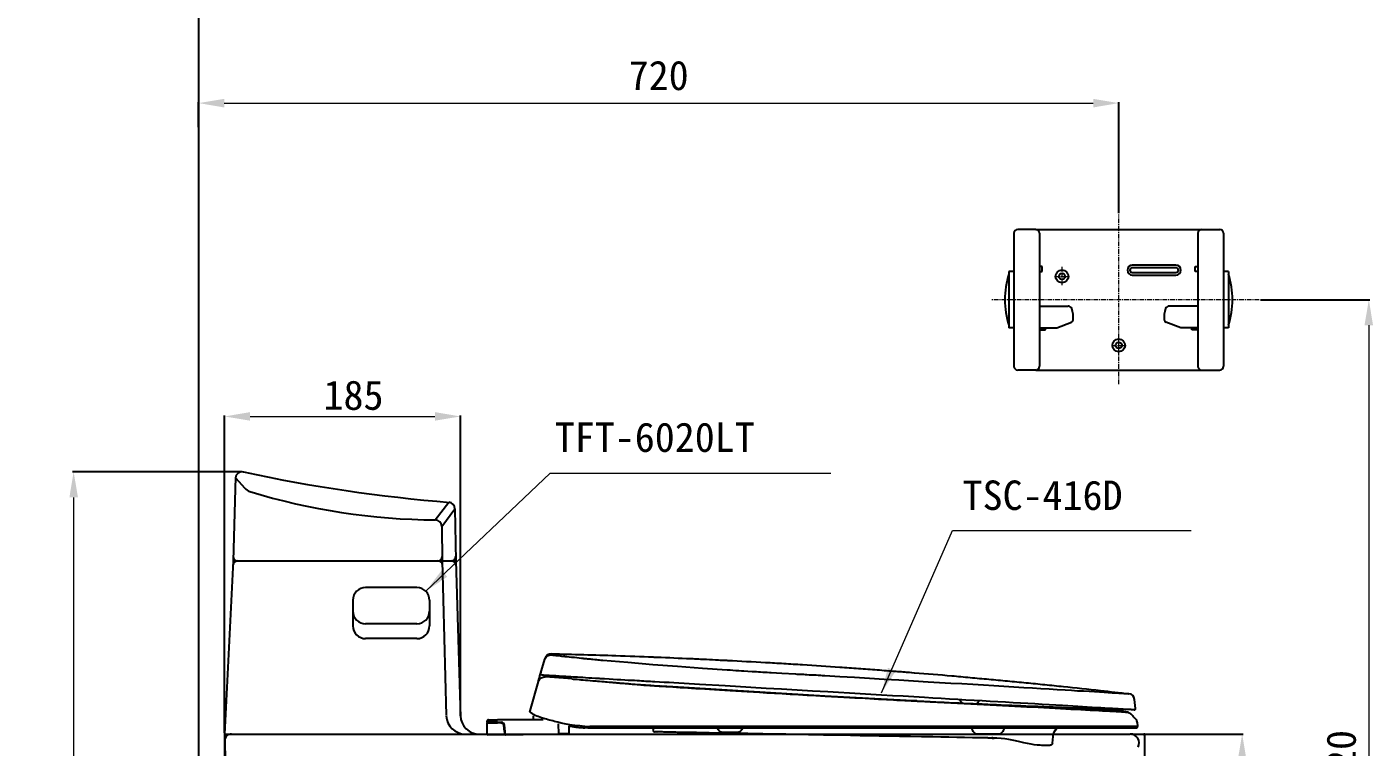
# Model space of a CAD drawing. Extents: x 4792 to 7401, y -361 to 1940.
# Drawn here: x 4792 to 5845, y 267 to 830 of the extents above; entities that cross this region are included whole.
import ezdxf

# ---------------------------------------------------------------- set-up
doc = ezdxf.new("R2010")
doc.units = 0
doc.header["$LTSCALE"] = 3
doc.header["$MEASUREMENT"] = 0
doc.linetypes.add('CENTER', pattern=[2, 1.25, -0.25, 0.25, -0.25])
doc.linetypes.add('HIDDEN', pattern=[0.375, 0.25, -0.125])
doc.layers.get('0').update_dxf_attribs({"linetype": 'CONTINUOUS'})
doc.layers.get('DEFPOINTS').update_dxf_attribs({"linetype": 'CONTINUOUS'})
for name, color, linetype, lineweight in [('1', 1, 'CENTER', 5), ('2', 2, 'HIDDEN', 9), ('3', 3, 'CONTINUOUS', 15)]:
    doc.layers.add(name, color=color, linetype=linetype, lineweight=lineweight)
for name, color, linetype in [('4', 4, 'CONTINUOUS'), ('6', 6, 'CONTINUOUS'), ('FAUCET', 4, 'CONTINUOUS')]:
    doc.layers.add(name, color=color, linetype=linetype)
doc.styles.add('ROMANS', font='romans', dxfattribs={"height": 10.144927})
doc.dimstyles.get("Standard").update_dxf_attribs({"dimtxt": 0.18, "dimasz": 0.18, "dimexe": 0.18, "dimexo": 0.0625, "dimgap": 0.09, "dimtad": 0, "dimtih": 1, "dimtoh": 1, "dimdec": 4, "dimzin": 0, "dimdsep": 46, "dimtxsty": 'Standard', "dimcen": 0.09, "dimadec": 0, "dimazin": 0, "dimtfac": 1, "dimtdec": 4, "dimtofl": 0, "dimtmove": 0, "dimatfit": 3, "dimfxl": 0, "dimtolj": 1, "dimtzin": 0, "dimarcsym": 0})
doc.dimstyles.new('Standard$0', dxfattribs={"dimtxt": 0.18, "dimasz": 0.18, "dimexe": 0.18, "dimexo": 0.0625, "dimgap": 0.09, "dimtad": 0, "dimtih": 1, "dimtoh": 1, "dimdec": 4, "dimzin": 0, "dimdsep": 46, "dimtxsty": 'Standard', "dimcen": 0.09, "dimadec": 0, "dimazin": 0, "dimtfac": 1, "dimtdec": 4, "dimtofl": 0, "dimtmove": 0, "dimatfit": 3, "dimfxl": 0, "dimtolj": 1, "dimtzin": 0, "dimarcsym": 0})

# ---------------------------------------------------------------- blocks, each defined once
blk = doc.blocks.new('*D30')
at = {"color": 3, "linetype": 'Continuous', "lineweight": -2}
for p, q in [((4946.5, 275.7), (4946.5, -205.3)), ((5231.2, -183.3), (5231.2, -205.3))]:
    blk.add_line(p, q, dxfattribs=at)
at = {"color": 3, "linetype": 'Continuous', "lineweight": 0}
blk.add_line((4966.5, -204.5), (5211.2, -204.5), dxfattribs=at)
at = {"color": 3, "linetype": 'Continuous'}
for points in [[(4966.5, -201.1), (4966.5, -207.8), (4946.5, -204.5)], [(5211.2, -201.1), (5211.2, -207.8), (5231.2, -204.5)]]:
    blk.add_solid(points, dxfattribs=at)
at = {"layer": 'DEFPOINTS', "color": 0, "linetype": 'Continuous'}
for p in [(4946.5, 276.7), (5231.2, -182.3), (5231.2, -204.5)]:
    blk.add_point(p, dxfattribs=at)
at = {"color": 2, "linetype": 'Continuous', "lineweight": 5, "insert": (5088.8, -183), "char_height": 23, "attachment_point": 5}
blk.add_mtext('\\A1;285', dxfattribs=at)
blk = doc.blocks.new('*D32')
at = {"color": 3, "linetype": 'Continuous', "lineweight": -2}
for p, q in [((4926.2, 751.4), (4926.2, 771)), ((5646.2, 684.1), (5646.2, 771))]:
    blk.add_line(p, q, dxfattribs=at)
at = {"color": 3, "linetype": 'Continuous', "lineweight": 0}
blk.add_line((4946.2, 770.2), (5626.2, 770.2), dxfattribs=at)
at = {"color": 3, "linetype": 'Continuous'}
for points in [[(4946.2, 773.5), (4946.2, 766.8), (4926.2, 770.2)], [(5626.2, 773.5), (5626.2, 766.8), (5646.2, 770.2)]]:
    blk.add_solid(points, dxfattribs=at)
at = {"layer": 'DEFPOINTS', "color": 0, "linetype": 'Continuous'}
for p in [(5646.2, 770.2), (4926.2, 750.4), (5646.2, 683.1)]:
    blk.add_point(p, dxfattribs=at)
at = {"color": 2, "linetype": 'Continuous', "lineweight": 5, "insert": (5286.2, 791.7), "char_height": 23, "attachment_point": 5}
blk.add_mtext('\\A1;720', dxfattribs=at)
blk = doc.blocks.new('*D33')
at = {"color": 3, "linetype": 'Continuous', "lineweight": -2}
for p, q in [((5757.1, 616.4), (5842.7, 616.4)), ((5761.8, -103.6), (5842.7, -103.6))]:
    blk.add_line(p, q, dxfattribs=at)
at = {"color": 3, "linetype": 'Continuous', "lineweight": 0}
blk.add_line((5841.9, 596.4), (5841.9, -83.6), dxfattribs=at)
at = {"color": 3, "linetype": 'Continuous'}
for points in [[(5838.5, 596.4), (5845.2, 596.4), (5841.9, 616.4)], [(5838.5, -83.6), (5845.2, -83.6), (5841.9, -103.6)]]:
    blk.add_solid(points, dxfattribs=at)
at = {"layer": 'DEFPOINTS', "color": 0, "linetype": 'Continuous'}
for p in [(5756.1, 616.4), (5760.8, -103.6), (5841.9, -103.6)]:
    blk.add_point(p, dxfattribs=at)
at = {"color": 2, "linetype": 'Continuous', "lineweight": 5, "insert": (5820.4, 256.4), "char_height": 23, "attachment_point": 5, "rotation": 90}
blk.add_mtext('\\A1;720', dxfattribs=at)
blk = doc.blocks.new('*D24')
at = {"color": 3, "lineweight": -2}
for p, q in [((4959.1, 481.8), (4827.6, 481.8)), ((4948.2, -103.6), (4827.6, -103.6))]:
    blk.add_line(p, q, dxfattribs=at)
at = {"color": 3, "linetype": 'Continuous', "lineweight": 0}
blk.add_line((4828.4, 461.8), (4828.4, -83.6), dxfattribs=at)
at = {"color": 3}
for points in [[(4825.1, 461.8), (4831.8, 461.8), (4828.4, 481.8)], [(4825.1, -83.6), (4831.8, -83.6), (4828.4, -103.6)]]:
    blk.add_solid(points, dxfattribs=at)
at = {"layer": 'DEFPOINTS', "color": 0}
for p in [(4960.1, 481.8), (4828.4, -103.6), (4949.2, -103.6)]:
    blk.add_point(p, dxfattribs=at)
at = {"color": 2, "insert": (4806.9, 227.5), "char_height": 23, "attachment_point": 5, "rotation": 90}
blk.add_mtext('\\A1;585', dxfattribs=at)
blk = doc.blocks.new('*D26')
at = {"color": 3, "lineweight": -2}
for p, q in [((5656.1, 276.7), (5743.6, 276.7)), ((5661.6, -103.6), (5743.6, -103.6))]:
    blk.add_line(p, q, dxfattribs=at)
at = {"color": 3, "linetype": 'Continuous', "lineweight": 0}
blk.add_line((5742.8, 256.7), (5742.8, -83.6), dxfattribs=at)
at = {"color": 3}
for points in [[(5739.4, 256.7), (5746.1, 256.7), (5742.8, 276.7)], [(5739.4, -83.6), (5746.1, -83.6), (5742.8, -103.6)]]:
    blk.add_solid(points, dxfattribs=at)
at = {"layer": 'DEFPOINTS', "color": 0}
for p in [(5655.1, 276.7), (5660.6, -103.6), (5742.8, -103.6)]:
    blk.add_point(p, dxfattribs=at)
at = {"color": 2, "insert": (5726.3, 86.3), "char_height": 23, "attachment_point": 5, "rotation": 90}
blk.add_mtext('\\A1;380', dxfattribs=at)
blk = doc.blocks.new('*D28')
at = {"color": 3, "lineweight": -2}
for p, q in [((4946.5, 277.7), (4946.5, 525.9)), ((5131.1, 291), (5131.1, 525.9))]:
    blk.add_line(p, q, dxfattribs=at)
at = {"color": 3, "linetype": 'Continuous', "lineweight": 0}
blk.add_line((4966.5, 525.1), (5111.1, 525.1), dxfattribs=at)
at = {"color": 3}
for points in [[(4966.5, 528.5), (4966.5, 521.8), (4946.5, 525.1)], [(5111.1, 528.5), (5111.1, 521.8), (5131.1, 525.1)]]:
    blk.add_solid(points, dxfattribs=at)
at = {"layer": 'DEFPOINTS', "color": 0}
for p in [(5131.1, 525.1), (5131.1, 290), (4946.5, 276.7)]:
    blk.add_point(p, dxfattribs=at)
at = {"color": 2, "insert": (5047.4, 541.6), "char_height": 23, "attachment_point": 5}
blk.add_mtext('\\A1;185', dxfattribs=at)
blk = doc.blocks.new('*D23')
at = {"color": 3, "lineweight": -2}
for p, q in [((5666.3, 276.4), (5666.3, -358)), ((4926.1, -105.6), (4926.1, -358))]:
    blk.add_line(p, q, dxfattribs=at)
at = {"color": 3, "linetype": 'Continuous', "lineweight": 0}
blk.add_line((4946.1, -357.2), (5646.3, -357.2), dxfattribs=at)
at = {"color": 3}
for points in [[(4946.1, -353.8), (4946.1, -360.5), (4926.1, -357.2)], [(5646.3, -353.8), (5646.3, -360.5), (5666.3, -357.2)]]:
    blk.add_solid(points, dxfattribs=at)
at = {"layer": 'DEFPOINTS', "color": 0}
for p in [(5666.3, 277.4), (4926.1, -104.6), (5666.3, -357.2)]:
    blk.add_point(p, dxfattribs=at)
at = {"color": 2, "insert": (5296.2, -343.7), "char_height": 25, "attachment_point": 5}
blk.add_mtext('\\A1;740', dxfattribs=at)
blk = doc.blocks.new('A$Cc732a284')
at = {"color": 2}
for p, q in [((41.2, 54.1), (41.3, 54.4)), ((41.3, 54.4), (41.8, 55.9)), ((41.8, 55.9), (41.8, 56.1)), ((41.9, 56.3), (42.6, 58.8)), ((33.6, 27), (40.1, 50.1)), ((507.3, 28.9), (506.6, 36)), ((0, 18.6), (0, 19.1)), ((0, 18.1), (0, 18.6)), ((8, 18.1), (0, 18.1)), ((0, 17.4), (0, 17.6)), ((0, 8), (0, 17.4)), ((1, 20.1), (8, 20.1)), ((43.7, 20.1), (8, 20.1)), ((8, 18.1), (11.1, 18.1)), ((11, 17.6), (8, 17.6)), ((13.5, 10.8), (13, 15.8)), ((13.5, 10.8), (13.6, 8.2)), ((14.4, 8.3), (13.6, 15.9)), ((63.9, 15.3), (64, 9.1)), ((264.6, 14.7), (80.2, 14.7)), ((264.5, 13.6), (80.2, 13.6)), ((353.6, 13.6), (264.5, 13.6)), ((353.8, 14.7), (264.6, 14.7)), ((467.3, 13.6), (353.6, 13.6)), ((468, 14.7), (353.8, 14.7)), ((507.8, 13.6), (467.3, 13.6)), ((508.8, 14.7), (468, 14.7)), ((508.5, 18.2), (508.8, 14.7)), ((8, 8.2), (0, 8)), ((13.6, 8.2), (8, 8.2)), ((14.1, 8.3), (13.6, 8.2)), ((14.1, 8.3), (14.4, 8.3)), ((14.4, 8.3), (56, 9)), ((64, 9.1), (56, 9)), ((395.1, 5.7), (395.7, 5.7)), ((442.4, 1.8), (442.8, 6.9))]:
    blk.add_line(p, q, dxfattribs=at)
for points in [[(41.8, 56.1), (45.2, 67.4)], [(45.2, 67.4), (45.2, 67.4), (45.4, 67.8), (45.5, 68.2), (45.7, 68.5), (45.9, 68.8), (46.1, 69.1), (46.3, 69.3), (46.3, 69.4)], [(45.2, 67.4), (45.5, 68.1), (45.9, 68.8), (46, 69)], [(45.2, 67.4), (45.3, 67.7), (45.3, 68)], [(45.2, 67.3), (45.2, 67.4)], [(45.2, 67.4), (45.2, 67.4)], [(46, 69), (46.3, 69.4)], [(46.3, 69.4), (46.4, 69.5), (47.1, 70), (47.8, 70.4), (48.6, 70.7), (49.4, 70.9), (50.2, 70.9)], [(50.2, 70.9), (50.3, 70.9), (50.6, 70.8), (51, 70.8), (51.5, 70.7), (52.2, 70.6), (52.8, 70.6), (52.9, 70.5), (53, 70.5), (53.1, 70.5), (53.1, 70.5), (53.2, 70.5), (53.3, 70.5), (53.4, 70.5), (53.6, 70.5), (53.8, 70.4), (54.1, 70.4), (54.5, 70.4), (55, 70.3), (55.5, 70.3), (56.2, 70.2), (57, 70.1), (57.8, 70), (58.5, 69.9), (59.3, 69.8), (59.9, 69.8), (60.6, 69.7), (61.1, 69.6), (61.3, 69.6), (61.5, 69.6), (61.6, 69.6), (61.8, 69.6), (61.9, 69.6), (62, 69.5), (62.2, 69.5), (64.1, 69.3), (66.1, 69.1), (68.3, 68.9), (70.2, 68.7), (72.1, 68.5), (73.9, 68.3), (74.1, 68.3), (74.3, 68.2), (74.5, 68.2), (74.7, 68.2), (74.9, 68.2), (75.1, 68.2), (75.3, 68.1), (75.7, 68.1), (76.2, 68), (76.9, 68), (77.8, 67.9), (78.6, 67.8), (79.5, 67.7), (80.5, 67.6), (81.6, 67.5), (82.8, 67.4), (84.2, 67.2), (85.5, 67.1), (86.7, 67), (87.7, 66.9), (88.9, 66.8), (89.9, 66.7), (90.6, 66.7)], [(90.6, 66.7), (110.1, 65), (129.5, 63.4), (148.9, 61.9), (168.4, 60.5), (187.8, 59.2), (190.1, 59), (192.3, 58.9), (194.5, 58.7), (196.8, 58.6), (199, 58.4), (200.9, 58.3), (204, 58.1), (207.3, 57.9), (210.8, 57.7), (212.4, 57.6), (214, 57.5), (215.7, 57.4), (217.4, 57.3), (219.1, 57.2), (220.8, 57.1), (222.3, 57), (230.6, 56.5), (241.2, 55.9), (242.3, 55.8), (243.3, 55.8), (244.2, 55.7), (245.2, 55.7), (246.3, 55.6), (247.4, 55.6), (248.7, 55.5), (250.2, 55.4), (251.9, 55.3), (253.7, 55.2), (255.6, 55.1), (257.4, 55.1), (259, 55), (260.7, 54.9), (262.1, 54.8), (263.3, 54.8), (264.2, 54.7)], [(159.2, 67.9), (162.6, 67.8), (165.7, 67.6), (168.7, 67.5), (171.4, 67.4), (174, 67.2), (176.4, 67.1), (178.6, 67), (180.6, 66.9), (182.4, 66.8), (184.1, 66.7), (185.5, 66.7), (186.8, 66.6)], [(159.2, 67.9), (161.1, 67.9)], [(40.1, 50.1), (40.2, 50.6), (40.4, 51.2), (40.5, 51.7), (40.7, 52.3), (40.9, 52.8), (41, 53.3), (41.2, 53.8), (41.3, 54.2)], [(40.5, 50.8), (40.5, 50.9), (41, 51.6), (41.6, 52.3), (42.2, 52.8), (43, 53.2), (43.8, 53.5), (44.6, 53.6), (45.3, 53.6)], [(41.8, 55.9), (41.8, 56), (41.8, 56.1)], [(42.5, 55), (42.2, 55.2), (42, 55.5), (41.9, 55.8), (41.9, 56.2)], [(87.6, 52.3), (84.7, 52.4), (82, 52.6), (79.5, 52.7), (77, 52.9), (74.8, 53), (72.6, 53.1), (70.6, 53.3), (68.8, 53.4), (67, 53.5), (65.5, 53.6), (64, 53.6), (62.7, 53.7), (61.5, 53.8), (60.5, 53.9), (59.5, 53.9), (58.6, 54), (57.5, 54), (56.3, 54.1), (55, 54.2), (53.7, 54.3), (52.3, 54.3), (51, 54.4), (49.6, 54.5), (48.4, 54.6), (47.2, 54.7), (46.1, 54.7), (45.1, 54.8), (44.4, 54.8), (43.8, 54.9), (43.2, 54.9), (42.8, 55), (42.5, 55)], [(66.3, 52), (59.6, 52.6), (45.3, 53.6)], [(264.2, 54.7), (275.9, 54), (287.5, 53.3), (299.2, 52.6), (310.7, 51.9), (322.2, 51.2), (333.7, 50.5), (345.1, 49.8), (353.9, 49.3), (362.7, 48.8), (371.4, 48.3), (379.9, 47.8), (388.3, 47.3), (396.4, 46.8), (404.4, 46.3), (412.2, 45.8), (419.9, 45.4), (426.7, 45), (433.3, 44.6), (439.8, 44.2), (446.1, 43.8), (452.2, 43.4), (457.2, 43.1), (462, 42.8), (466.7, 42.6), (471.1, 42.3), (475.2, 42.1), (479.1, 41.8), (482.7, 41.6), (486, 41.4), (489, 41.2), (491.8, 41.1), (494.2, 40.9), (496.3, 40.8), (498.1, 40.7), (499.6, 40.6), (500.7, 40.5), (501.5, 40.5), (502, 40.4), (502.2, 40.4)], [(319.8, 58), (321.2, 57.9), (322.7, 57.8), (324.3, 57.7), (326, 57.5), (327.9, 57.4), (329.9, 57.2), (332, 57.1), (334.2, 56.9)], [(40.1, 50.1), (40.4, 50.7), (40.5, 50.9)], [(66.3, 52), (67.4, 51.9), (68.9, 51.8), (70.4, 51.7), (71.9, 51.5), (73.3, 51.4), (75.1, 51.3), (76.9, 51.1), (78.8, 51), (80.7, 50.8), (82.7, 50.6), (84.9, 50.4), (86.4, 50.3), (87.9, 50.2), (89.6, 50), (91.2, 49.9), (92.6, 49.8), (94, 49.7), (95.5, 49.5), (96.8, 49.4), (97.7, 49.4), (98.5, 49.3), (99.1, 49.2), (99.8, 49.2), (100.6, 49.1), (101.4, 49), (102.3, 49), (102.8, 48.9), (103.2, 48.9), (103.5, 48.9), (103.8, 48.8), (104.1, 48.8), (104.4, 48.8), (104.7, 48.8), (104.9, 48.7), (105.4, 48.7), (106.1, 48.6), (107, 48.6), (108.1, 48.5), (109.2, 48.4), (110.3, 48.3), (111.1, 48.2), (112.2, 48.1), (113.5, 48), (114.7, 47.9), (115.9, 47.8), (117.3, 47.7), (118.6, 47.6), (119.7, 47.6), (120.4, 47.5), (121.1, 47.4), (121.7, 47.4), (122.3, 47.4), (123, 47.3), (123.7, 47.3), (124.4, 47.2), (125.2, 47.2), (125.8, 47.1), (126.5, 47.1), (127.1, 47), (127.8, 47), (128.7, 46.9), (129.6, 46.8), (130.5, 46.8), (131.2, 46.7), (131.9, 46.7), (132.5, 46.6), (133.3, 46.6), (134.2, 46.5), (135, 46.5), (135.7, 46.4)], [(506.5, 27.8), (506.5, 27.8), (506.4, 27.8), (506.2, 27.8), (506, 27.8), (505.7, 27.9), (505.4, 27.9), (505.1, 27.9), (504.8, 27.9), (504.5, 27.9), (504.2, 27.9), (503.9, 28), (503.4, 28), (502.8, 28), (502.2, 28.1), (501.5, 28.1), (500.8, 28.1), (499.3, 28.2), (497.6, 28.3), (495.8, 28.4), (493.8, 28.5), (491.6, 28.7), (489.3, 28.8), (486.5, 29), (483.4, 29.1), (480.3, 29.3), (476.9, 29.5), (473.3, 29.7), (469.6, 30), (465.9, 30.2), (462.1, 30.4), (458.3, 30.6), (454.3, 30.9), (450.3, 31.1), (445, 31.4), (439.7, 31.7), (434.2, 32), (428.6, 32.4), (423, 32.7), (417.3, 33), (411.5, 33.4), (405.6, 33.7), (399.7, 34), (393.5, 34.4), (387.3, 34.8), (381, 35.1), (374.6, 35.5), (368.2, 35.9), (361.8, 36.3), (355.3, 36.6), (348.8, 37), (342.3, 37.4), (333.9, 37.9), (325.5, 38.4), (317.1, 38.9), (308.6, 39.4), (300.1, 39.9), (291.8, 40.3), (283.4, 40.8), (275, 41.3), (266.6, 41.8), (254.5, 42.5), (242.5, 43.2), (230.4, 43.9), (218.4, 44.6), (206.3, 45.3), (186.2, 46.5), (166.1, 47.7), (146, 48.9), (142.3, 49.1), (138.5, 49.3), (134.8, 49.5), (131.3, 49.7), (129.4, 49.8), (127.7, 49.9), (125.9, 50), (124.2, 50.1), (122.5, 50.2), (120.8, 50.3), (119.2, 50.4), (117.3, 50.5), (115.2, 50.7), (112.9, 50.8), (110.3, 50.9), (107.6, 51.1), (104.6, 51.3), (101.7, 51.4), (98.6, 51.6), (95.4, 51.8), (91.9, 52), (88.3, 52.2), (87.6, 52.3)], [(121.7, 47.3), (122.2, 47.3), (122.9, 47.2), (123.8, 47.2), (124.8, 47.1), (126, 47), (127.3, 46.9), (128.8, 46.8), (134.6, 46.4), (139.9, 46.1), (145.3, 45.8), (148.2, 45.6), (151, 45.4), (153.9, 45.2), (156.9, 45), (160, 44.8), (163.4, 44.6), (167, 44.4), (170.4, 44.2), (174, 44), (177.8, 43.7), (181.8, 43.5), (185.9, 43.2), (190.2, 43), (194.5, 42.7), (198.9, 42.4), (203.5, 42.2), (208.3, 41.9), (213.2, 41.6), (218.9, 41.2), (224.8, 40.9), (230.8, 40.5), (237.1, 40.1), (243.7, 39.8), (250.4, 39.4), (257.3, 39), (264.4, 38.6)], [(121.7, 47.3), (136.2, 46.4)], [(135.7, 46.4), (135.7, 46.4), (136.2, 46.4)], [(264.3, 38.6), (234.6, 40.3), (204.8, 42.1), (175, 44), (145.2, 45.8), (136.2, 46.4)], [(336.1, 34.8), (332.9, 34.9), (323.1, 35.4), (313.3, 36), (303.4, 36.5), (293.7, 37), (283.9, 37.5), (274.1, 38.1), (264.3, 38.6)], [(264.4, 38.6), (269.4, 38.3), (274.3, 38), (279, 37.8), (283.4, 37.5), (287.7, 37.3), (291.8, 37.1), (295.7, 36.9), (299.3, 36.7), (302.9, 36.5), (306.3, 36.3), (309.5, 36.1), (312.5, 35.9), (315.4, 35.8), (318, 35.7), (320.5, 35.5), (322.9, 35.4), (325, 35.3), (326.9, 35.2), (328.7, 35.1), (330.3, 35), (331.9, 34.9), (333.6, 34.8), (335.3, 34.8), (337.7, 34.6), (340.3, 34.5), (343, 34.4), (345.5, 34.3)], [(336.1, 34.8), (342.8, 34.4), (345.5, 34.3)], [(336.1, 34.8), (336.6, 34.7), (336.7, 34.7)], [(336.7, 34.7), (337.1, 34.7), (337.6, 34.7), (338.2, 34.7), (338.8, 34.6), (339.4, 34.6), (340.4, 34.5), (341.5, 34.5), (342.5, 34.4), (343.6, 34.4), (344.1, 34.4), (344.6, 34.3), (345, 34.3), (345.6, 34.3), (346.3, 34.3), (347, 34.2), (347.8, 34.2), (348.6, 34.1), (349.2, 34.1), (349.8, 34.1), (350.4, 34), (351, 34), (352.8, 33.9), (354.2, 33.9), (355.7, 33.8), (357.7, 33.7), (359.5, 33.6), (361.4, 33.5), (363.4, 33.4), (365.3, 33.3), (367.4, 33.2), (369.3, 33.2), (371.1, 33.1), (372.8, 33), (374.4, 32.9), (376.1, 32.9), (377.8, 32.8), (379, 32.7), (380.1, 32.7), (381.4, 32.6), (382.8, 32.6), (384.4, 32.5), (385.9, 32.4), (387.4, 32.4), (388.9, 32.3), (390.2, 32.2), (391.4, 32.2), (392.6, 32.1), (393.7, 32.1), (394.7, 32), (395.8, 32), (397, 31.9), (398.2, 31.9), (399.5, 31.8), (400.8, 31.8), (402.1, 31.7), (405, 31.6), (407.8, 31.5), (410.6, 31.4), (413.3, 31.3), (415.5, 31.2), (417.6, 31.1), (419.6, 31), (421.5, 30.9), (423.5, 30.8), (425.6, 30.8), (427.5, 30.7), (429.3, 30.6), (430.5, 30.6), (431.7, 30.5), (433, 30.5), (434.1, 30.4), (434.8, 30.4), (435.4, 30.4), (436, 30.3), (436.6, 30.3), (437.5, 30.3), (438.6, 30.2), (439.7, 30.2), (440.9, 30.1), (442, 30.1), (443, 30.1), (444.9, 30), (446.5, 29.9), (448.1, 29.9), (449.5, 29.8), (450.8, 29.7), (452.2, 29.7), (454.1, 29.6), (456.1, 29.5), (458.1, 29.5), (460.1, 29.4), (462, 29.3), (463.9, 29.2), (465.7, 29.1), (467.4, 29.1), (469.6, 29), (471.7, 28.9), (473.7, 28.8), (475.6, 28.7), (477.4, 28.7), (479, 28.6), (480.6, 28.5), (481.6, 28.5), (482.5, 28.4), (483.3, 28.4), (484.1, 28.4), (484.8, 28.3), (485.5, 28.3), (486.1, 28.3), (486.6, 28.3), (487, 28.2), (487.4, 28.2), (487.6, 28.2)], [(345.5, 34.3), (352.3, 33.9)], [(352.3, 33.9), (362.9, 33.4), (373.2, 32.8), (383.4, 32.3), (393.5, 31.8), (403.3, 31.2), (412.8, 30.7), (422.2, 30.2), (431.2, 29.8), (440, 29.3), (448.5, 28.9), (456.7, 28.4), (464.5, 28)], [(33.5, 26.9), (33.5, 26.9), (33.5, 26.8), (33.5, 26.6)], [(33.5, 26.4), (33.5, 26.6)], [(76.5, 14.8), (72.6, 15.2), (68.7, 15.6), (64.6, 16.2), (60.6, 17), (57.9, 17.5), (55.2, 18.1), (52.6, 18.7), (51.3, 19.1), (50, 19.4), (48.8, 19.7), (47.6, 20.1), (46.4, 20.4), (45.2, 20.8), (42.5, 21.6), (40, 22.5), (38.8, 23), (37.6, 23.5), (37.4, 23.6), (37.2, 23.7), (37, 23.8), (36.8, 23.9), (36.6, 24), (36.4, 24.1), (36.2, 24.2), (36, 24.3), (35.8, 24.4), (35.4, 24.6), (35, 24.9), (34.6, 25.2), (34.1, 25.6), (33.7, 25.9), (33.5, 26.3), (33.5, 26.4)], [(33.6, 26.9), (33.6, 27)], [(35.8, 20.2), (36, 20.3), (36.2, 20.6), (36.3, 20.8), (36.3, 21.1)], [(36.3, 21.1), (36.3, 23.2)], [(36.3, 21.1), (36.3, 21.1)], [(464.5, 28), (468.3, 27.8), (471.9, 27.6), (475.3, 27.5), (478.5, 27.3), (481.6, 27.1), (484.5, 27), (487.3, 26.8), (489.8, 26.7), (492.2, 26.5), (494.3, 26.4), (496.3, 26.3), (498, 26.2), (499.6, 26.1), (500.9, 26.1)], [(487.6, 28.2), (488, 28.2), (488.4, 28.2), (488.8, 28.2), (489, 28.1), (489.2, 28.1), (489.4, 28.1), (489.6, 28.1), (489.7, 28.1), (489.9, 28.1), (490.1, 28.1), (490.3, 28.1), (490.8, 28), (491.7, 27.9), (492.2, 27.9), (492.7, 27.9), (493.3, 27.8), (494.4, 27.7), (494.9, 27.6)], [(494.9, 27.6), (495, 27.6), (495, 27.6)], [(495, 27.6), (495.2, 27.5), (495.7, 27.5), (496.3, 27.3), (496.5, 27.3), (496.7, 27.2), (497, 27.2), (497.3, 27.1), (497.6, 27), (497.9, 27), (498.3, 26.9), (499.5, 26.5), (500.9, 26.1)], [(495, 27.6), (495.9, 27.4)], [(495, 27.6), (495.9, 27.4)], [(495.9, 27.4), (496.3, 27.4), (496.9, 27.2), (497.6, 27.1), (498.5, 26.8), (499.5, 26.6), (500.7, 26.2), (501.4, 25.9)], [(496.2, 27.4), (496.1, 27.4), (496, 27.4)], [(501.6, 25.9), (501.6, 25.9), (501.2, 26), (500.9, 26.1)], [(501.4, 25.9), (501.6, 25.9)], [(501.7, 25.8), (501.6, 25.9)], [(501.7, 25.8), (501.8, 25.8), (502.3, 25.6), (502.7, 25.4), (503, 25.2), (503.2, 25), (503.4, 24.9), (503.5, 24.8), (503.7, 24.7), (503.9, 24.5), (504.1, 24.2), (504.5, 23.8), (504.9, 23.3)], [(504.9, 23.3), (505.2, 22.8), (505.5, 22.5), (505.7, 22.3), (505.8, 22.1), (505.9, 22), (506, 22), (506, 22)], [(506.5, 27.8), (506.5, 27.8), (506.4, 27.8), (506.2, 27.8), (506, 27.8), (505.7, 27.9), (505.4, 27.9), (505.4, 27.9)], [(506, 22.1), (506.5, 21.7), (506.9, 21.3), (507.3, 20.9), (507.7, 20.4), (508, 19.9), (508.2, 19.3), (508.3, 18.8), (508.4, 18.2)], [(506, 22), (506, 22.1)], [(506.3, 27.8), (506.5, 27.8)], [(506.5, 27.8), (506.5, 27.8), (506.7, 27.9), (506.9, 28), (507.1, 28.1), (507.3, 28.4), (507.3, 28.6), (507.3, 28.9)], [(1, 20.1), (0.6, 20.1), (0.3, 19.8), (0.1, 19.5), (0, 19.1)], [(0, 18.1), (0, 19.1)], [(0.5, 18.1), (0.3, 18), (0.1, 17.9), (0, 17.8), (0, 17.6)], [(0, 8), (0, 17.6)], [(0, 17.6), (0, 17.6), (0.1, 17.6), (0.2, 17.6), (0.3, 17.6), (0.4, 17.6), (0.5, 17.6), (0.6, 17.6), (1, 17.6), (1.4, 17.6), (1.9, 17.6), (2.3, 17.6), (3, 17.6), (3.6, 17.6), (4.3, 17.6), (5, 17.6), (6, 17.6), (7, 17.6), (8, 17.6)], [(35.5, 20.1), (35.3, 20.1)], [(35.5, 20.1), (35.6, 20.2), (35.8, 20.2)], [(37.3, 20.1), (37.3, 20.1)], [(56, 9), (55.9, 16.9)], [(63.9, 15.2), (65, 15), (67.8, 14.6), (70.6, 14.2), (73.5, 13.9), (74.3, 13.9)], [(69.5, 14.4), (69.9, 14.3), (70.6, 14.3), (71.3, 14.2), (71.9, 14.1), (72.4, 14.1), (72.8, 14), (73.4, 14), (75.1, 13.8), (76.4, 13.7)], [(75.8, 13.8), (76, 13.8)], [(76, 13.8), (76.4, 13.7)], [(80.2, 13.6), (76.4, 13.7)], [(76.5, 14.8), (80.2, 14.7)], [(76.6, 13.7), (76.7, 13.7)], [(129.5, 13.6), (129.5, 13.5), (129.8, 12.2)], [(129.8, 12.2), (130, 11.6), (130.5, 11), (131.1, 10.7), (131.4, 10.6)], [(163.8, 10), (161.6, 10), (159.2, 10.1), (157.1, 10.1), (155.1, 10.1), (153.2, 10.2), (151.6, 10.2), (150.1, 10.2), (148.8, 10.2), (147.5, 10.3), (146.5, 10.3), (145.6, 10.3), (144.8, 10.3), (144.1, 10.3), (143.4, 10.3), (142.9, 10.4), (142.3, 10.4), (141.7, 10.4), (140.9, 10.4), (140, 10.4), (139.1, 10.4), (138.2, 10.4), (137.2, 10.5), (136.3, 10.5), (135.4, 10.5), (134.7, 10.5), (134, 10.5), (133.4, 10.5), (132.8, 10.5), (132.4, 10.5), (132, 10.6), (131.7, 10.6), (131.5, 10.6), (131.4, 10.6)], [(131.6, 10.6), (131.5, 10.6), (131.4, 10.6)], [(132.7, 10.5), (132.4, 10.5), (132, 10.6), (131.7, 10.6), (131.6, 10.6)], [(132.8, 10.5), (132.7, 10.5)], [(132.7, 10.5), (132.7, 10.5)], [(133.2, 10.5), (132.8, 10.5), (132.8, 10.5)], [(181.3, 11.7), (180.7, 12.4), (180.1, 13.5), (180.1, 13.6)], [(184, 10.2), (183.2, 10.4), (182.5, 10.7), (181.8, 11.1), (181.3, 11.7)], [(198.8, 11.7), (198.2, 11.1), (197.6, 10.7), (196.9, 10.4), (196.1, 10.2)], [(200, 13.6), (199.9, 13.5), (199.3, 12.4), (198.8, 11.7)], [(380.9, 10.3), (380.4, 11), (380, 11.7), (379.7, 12.3), (379.4, 12.8), (379.1, 13.6), (379.1, 13.6)], [(404.6, 13.6), (404.6, 13.6), (404.3, 12.8), (404.1, 12.3), (403.8, 11.7), (403.4, 11), (402.9, 10.3)], [(442.8, 6.9), (443, 8.3), (443.4, 9.6), (444, 10.9), (444.8, 12.1)], [(446, 13.6), (445.2, 12.7), (444.8, 12.1)], [(444.8, 12.1), (444.8, 12.1), (444.8, 12.1)], [(508.5, 18.2), (508.4, 18.7)], [(508.5, 18.2), (508.4, 18.3), (508.4, 18.3)], [(132.7, 10.5), (132.8, 10.5)], [(132.7, 10.5), (132.7, 10.5)], [(132.8, 10.5), (132.9, 10.5)], [(163.2, 10), (163.9, 9.9)], [(163.8, 10), (164, 9.9)], [(233.7, 8.7), (230, 8.7), (226.4, 8.8), (222.8, 8.9), (219.3, 8.9), (215.8, 9), (212.2, 9.1), (208.1, 9.1), (204, 9.2), (200, 9.3), (196.1, 9.4), (192.2, 9.4), (188.3, 9.5), (184.5, 9.6), (180.7, 9.6), (177.1, 9.7), (173.7, 9.8), (170.3, 9.8), (167.1, 9.9), (164, 9.9)], [(185.2, 10.2), (184.6, 10.2), (184.2, 10.2), (184, 10.2)], [(196.1, 10.2), (195.9, 10.2), (195.5, 10.2), (194.9, 10.2)], [(391.7, 5.8), (385.8, 5.9), (379.7, 6), (373.5, 6.1), (367.5, 6.2), (361.3, 6.4), (355, 6.5), (348.6, 6.6), (339.9, 6.7), (331.2, 6.9), (322.6, 7.1), (314.1, 7.2), (306.7, 7.3), (299.3, 7.5), (291.9, 7.6), (284.3, 7.8), (276.8, 7.9), (269.1, 8), (263.1, 8.1), (257.3, 8.2), (251.4, 8.4), (245.4, 8.5), (239.5, 8.6), (233.7, 8.7)], [(383.6, 8.8), (382.8, 8.9), (382, 9.3), (381.3, 9.8), (380.9, 10.3)], [(384.4, 8.7), (384.1, 8.7), (383.8, 8.7), (383.6, 8.8)], [(384.7, 8.7), (384.4, 8.7)], [(395.4, 5.8), (395, 5.8)], [(395.8, 5.7), (395.6, 5.7), (395.3, 5.7), (395.1, 5.7)], [(395.7, 5.8), (395.4, 5.8)], [(395.8, 5.8), (395.7, 5.7)], [(396.7, 5.7), (395.7, 5.8)], [(395.7, 5.7), (396.8, 5.7)], [(397.7, 5.7), (397.5, 5.7), (396.7, 5.7)], [(398.6, 5.6), (397.7, 5.7)], [(413.5, 3.5), (410.9, 4.2), (408.1, 4.7), (405.1, 5.1), (402.1, 5.4), (398.9, 5.6), (397.8, 5.7)], [(399.5, 8.7), (399.7, 8.7)], [(399.9, 8.7), (399.9, 8.7), (399.7, 8.7)], [(400.2, 8.8), (399.9, 8.7)], [(402.9, 10.3), (402.4, 9.8), (401.8, 9.3), (401, 8.9), (400.2, 8.8)], [(434.1, 0), (432.6, 0.1), (430.4, 0.3), (428.1, 0.5), (425.6, 0.9), (422.8, 1.4), (419.9, 2), (416.8, 2.7), (413.5, 3.5)], [(434.8, 0), (434, 0)], [(442.3, 1.8), (442.2, 1.3), (442, 0.9), (441.8, 0.6), (441.6, 0.4), (441.4, 0.3), (441.2, 0.2), (441.1, 0.2), (441, 0.1), (440.9, 0.1), (440.7, 0.1), (440.4, 0), (440, 0), (439.6, 0), (439.1, 0), (438.5, 0), (437.8, 0), (436.9, 0), (435.9, 0), (434.8, 0)], [(442.4, 1.8), (442.3, 1.8)], [(442.4, 1.8), (442.3, 1.7)]]:
    blk.add_lwpolyline(points, dxfattribs=at)
for centre, radius, start, end in [((50.2, 66.7), 5, 88.5953, 163.5), ((374.7, 37.3), 5, 197.774, 221.1124), ((377.7, 39.9), 9, 221.1122, 230.0749), ((377.7, 39.9), 9, 304.7384, 318.8878), ((380.7, 37.3), 5, 318.8876, 331.1105), ((501.6, 35.5), 5, 6, 83.4433), ((11.1, 15.6), 2.5, 5.9994, 90), ((507.8, 14.6), 1, 270, 6)]:
    blk.add_arc(centre, radius, start, end, dxfattribs=at)
at = {"color": 2, "extrusion": (0, 0, -1)}
for centre, major_axis, ratio, start_param, end_param in [((11, 15.6), (-2, -0.03), 0.999848, 1.588363, 3.054465), ((467.3, 14.6), (0, -1), 0.724024, 4.712389, 6.283185), ((467.3, 14.6), (0, -1), 0.724024, 4.607669, 4.712389), ((357.9, 6.4), (90.5, -1.7), 0.000169, 1.140466, 1.188278)]:
    blk.add_ellipse(centre, major_axis=major_axis, ratio=ratio, start_param=start_param, end_param=end_param, dxfattribs=at)
at = {"color": 2}
for points in [[(45.3, 68), (45.4, 68), (45.4, 68.1), (45.4, 68.1), (45.4, 68.1), (45.4, 68.1)], [(159.7, 67.9), (166.1, 67.6), (172.5, 67.3), (178.8, 67)], [(179, 67), (181.6, 66.9), (184.2, 66.7), (186.8, 66.6)], [(320, 58), (324.7, 57.6), (329.3, 57.3), (334, 56.9)], [(28.7, 20.1), (28.7, 20.1), (28.6, 20.1), (28.5, 20.1)], [(80.2, 13.6), (79.8, 13.6), (79, 13.6), (77.9, 13.7), (77.1, 13.7), (76.7, 13.7)], [(187.5, 10.2), (186.5, 10.2), (185.7, 10.2), (185.2, 10.2)], [(188.1, 10.2), (187.9, 10.2), (187.6, 10.2), (187.5, 10.2)], [(190, 10.2), (189.7, 10.2), (188.9, 10.2), (188.4, 10.2), (188.1, 10.2)], [(192, 10.2), (191.7, 10.2), (191.1, 10.2), (190.4, 10.2), (190, 10.2)], [(192.6, 10.2), (192.4, 10.2), (192.2, 10.2), (192, 10.2)], [(194.9, 10.2), (194.4, 10.2), (193.6, 10.2), (192.6, 10.2)], [(195.7, 10.2), (195.7, 10.2), (195.4, 10.2), (194.9, 10.2)], [(390.6, 8.7), (389.2, 8.7), (386.7, 8.7), (385.2, 8.7), (384.7, 8.7)], [(395.2, 8.7), (393.5, 8.7), (391.9, 8.7), (390.6, 8.7)], [(396.1, 8.7), (395.8, 8.7), (395.5, 8.7), (395.2, 8.7)], [(399.5, 8.7), (399.4, 8.7), (399.1, 8.7), (398.2, 8.7), (397.1, 8.7), (396.4, 8.7), (396.1, 8.7)], [(399.7, 8.7), (399.7, 8.7), (399.6, 8.7), (399.5, 8.7)], [(399.7, 8.7), (399.7, 8.7), (399.7, 8.7), (399.7, 8.7)]]:
    blk.add_open_spline(points, degree=3, dxfattribs=at)
for points, knots in [([(50.3, 71.7), (67.1, 71.3), (93.7, 70.6), (121.3, 69.5), (132, 69.1), (133, 69.1)], [0.0000193, 0.0000193, 0.0000193, 0.0000193, 0.277279, 0.4378889, 0.4544033, 0.4544033, 0.4544033, 0.4544033]), ([(133, 69.1), (141.7, 68.7), (150.6, 68.3), (159.5, 67.9), (159.7, 67.9)], [0.4544033, 0.4544033, 0.4544033, 0.4544033, 0.5984987, 0.6009549, 0.6009549, 0.6009549, 0.6009549]), ([(186.8, 66.6), (187.3, 66.6), (197.6, 66), (212.8, 65.2), (227.4, 64.4), (232.2, 64.1)], [0.7499376, 0.7499376, 0.7499376, 0.7499376, 0.7591085, 0.9197184, 1, 1, 1, 1]), ([(232.2, 64.1), (237.1, 63.8), (251.7, 62.9), (271.1, 61.6), (285.7, 60.6), (290.6, 60.2), (290.6, 60.2)], [0, 0, 0, 0, 0.1000262, 0.3000204, 0.4000175, 0.4000933, 0.4000933, 0.4000933, 0.4000933]), ([(290.6, 60.2), (295.5, 59.9), (305.2, 59.1), (315, 58.4), (319.9, 58), (320, 58)], [0.4000933, 0.4000933, 0.4000933, 0.4000933, 0.5000146, 0.6000117, 0.6015412, 0.6015412, 0.6015412, 0.6015412]), ([(334, 56.9), (334.1, 56.9), (343.9, 56.1), (358.6, 54.9), (373.2, 53.6), (378, 53.1)], [0.6977596, 0.6977596, 0.6977596, 0.6977596, 0.7000088, 0.900003, 1, 1, 1, 1]), ([(378, 53.1), (382.9, 52.7), (392.6, 51.8), (407.2, 50.4), (421.7, 49), (436.3, 47.6), (455.7, 45.6), (477.6, 43.2), (494.8, 41.3), (502.2, 40.4)], [0, 0, 0, 0, 0.117162, 0.234325, 0.351487, 0.468649, 0.585811, 0.820136, 1, 1, 1, 1]), ([(444.8, 12.1), (444.8, 12.2), (445.2, 12.7), (445.6, 13.2), (446, 13.6)], [0, 0, 0, 0, 0.00250847, 0.03856434, 0.03856434, 0.03856434, 0.03856434]), ([(185.2, 10.2), (184.7, 10.2), (184.4, 10.2), (184.4, 10.2), (184.4, 10.2)], [0, 0, 0, 0, 0.5, 0.5000246, 0.5000246, 0.5000246, 0.5000246])]:
    blk.add_open_spline(points, degree=3, knots=knots, dxfattribs=at)

msp = doc.modelspace()

# ---------------------------------------------------------------- linework, layer by layer
at = {"color": 7}
for p, q in [((4955.1, 477.5), (4953.2, 412.1)), ((4955.1, 477.1), (4962.4, 468.9)), ((5111.3, 444.2), (5122, 458)), ((5116.5, 439), (5126.8, 452.9)), ((5126.8, 452.9), (5127.4, 412.1)), ((5116.5, 439), (5116.9, 412.1)), ((4953.2, 412.1), (4946.5, 276.7)), ((4953.2, 412.1), (5127.4, 412.1)), ((5116.9, 412.1), (5119.9, 291.1)), ((5127.4, 412.1), (5131.1, 290)), ((4946.5, 276.7), (5655.1, 276.7)), ((4946.5, 276.7), (4950.3, 150.4))]:
    msp.add_line(p, q, dxfattribs=at)
for centre, major_axis, ratio, start_param, end_param in [((4960.1, 476.8), (5, 0), 0.999958, 1.328611, 3.097473), ((5183.8, 1386.3), (-1070.6, 135.9), 0.861748, 1.471658, 1.622991), ((4969.7, 475.3), (9.73, 0), 0.983051, 3.865236, 4.365537), ((5097.2, 816.9), (-433.8, 56.3), 0.849379, 1.376088, 1.713495), ((5121.4, 452.8), (5.31, 0), 0.983051, 0.015568, 1.474912), ((5111.2, 439), (-5.31, 0), 0.983051, 3.156524, 4.7004), ((4956.6, 408.6), (3.54, 0), 0.983051, 1.570796, 3.092804), ((4956.8, 415.6), (3.54, 0), 0.983051, 3.11295, 4.712389), ((5113.3, 415.6), (3.54, 0), 0.983051, 4.712389, 6.298116), ((5113.5, 408.6), (-3.54, 0), 0.983051, 3.166077, 4.712389), ((5123.8, 415.6), (3.54, 0), 0.983051, 4.712389, 6.298753), ((5124, 408.6), (-3.54, 0), 0.983051, 3.171748, 4.712389), ((5135, 291.4), (-15, 0), 0.983051, 0.024485, 1.571404), ((5146.1, 291.4), (15, 0), 0.983051, 3.174211, 4.712389), ((4951.9, 271.4), (-5.31, 0), 0.983051, 4.712389, 6.313053), ((5655.1, 269.7), (7, 0), 0.999958, -0.466124, 1.570796)]:
    msp.add_ellipse(centre, major_axis=major_axis, ratio=ratio, start_param=start_param, end_param=end_param, dxfattribs=at)
at = {"layer": '1'}
for p, q in [((5646.2, 550.3), (5646.2, 683.1)), ((5596.5, 634.7), (5607.5, 634.7)), ((5601.8, 627.8), (5601.8, 642.1)), ((5756.1, 616.4), (5546.8, 616.4)), ((5640.8, 580.5), (5651.8, 580.5)), ((5646.2, 573.6), (5646.2, 587.9))]:
    msp.add_line(p, q, dxfattribs=at)
at = {"layer": '1', "color": 2, "linetype": 'Continuous'}
msp.add_arc((5665.3, 277.2), 1, 270.0063, 13.018, dxfattribs=at)
at = {"layer": '3', "linetype": 'Continuous', "lineweight": 5}
msp.add_lwpolyline([(5201.3, 480.8), (5420.8, 480.8)], dxfattribs=at)
at = {"layer": '4'}
for p, q in [((5564.2, 668.4), (5564.2, 564.4)), ((5581.2, 671.4), (5567.2, 671.4)), ((5581.2, 671.4), (5711.2, 671.4)), ((5584.2, 668.4), (5584.2, 564.4)), ((5708.2, 668.4), (5708.2, 564.4)), ((5711.2, 671.4), (5725.2, 671.4)), ((5728.2, 668.4), (5728.2, 564.4)), ((5560.2, 638.4), (5560.2, 594.4)), ((5564.2, 638.4), (5560.2, 638.4)), ((5586.3, 642.4), (5584.2, 642.4)), ((5584.2, 638.4), (5586.3, 638.4)), ((5586.3, 638.4), (5586.3, 642.4)), ((5706.1, 638.4), (5706.1, 642.4)), ((5706.1, 642.4), (5708.2, 642.4)), ((5708.2, 638.4), (5706.1, 638.4)), ((5732.2, 638.4), (5728.2, 638.4)), ((5732.2, 638.4), (5732.2, 594.4)), ((5584.2, 611.4), (5606.6, 611.4)), ((5708.2, 611.4), (5685.7, 611.4)), ((5564.2, 594.4), (5560.2, 594.4)), ((5584.2, 594.4), (5597.7, 594.4)), ((5584.2, 592.8), (5589, 592.8)), ((5589, 592.8), (5589, 594.4)), ((5597.7, 594.4), (5609.2, 598.8)), ((5694.7, 594.4), (5683.1, 598.8)), ((5708.2, 594.4), (5694.7, 594.4)), ((5703.3, 592.8), (5703.3, 594.4)), ((5708.2, 592.8), (5703.3, 592.8)), ((5732.2, 594.4), (5728.2, 594.4)), ((5581.2, 561.4), (5567.2, 561.4)), ((5581.2, 561.4), (5711.2, 561.4)), ((5711.2, 561.4), (5725.2, 561.4))]:
    msp.add_line(p, q, dxfattribs=at)
for points in [[(5691, 635.7, 1), (5691, 643.4), (5656.8, 643.4, 1), (5656.8, 635.7)], [(5691, 637.7, 1), (5691, 641.4), (5656.8, 641.4, 1), (5656.8, 637.7)]]:
    msp.add_lwpolyline(points, format="xyb", close=True, dxfattribs=at)
for centre, radius in [((5601.8, 634.7), 5), ((5601.8, 634.7), 2.5), ((5646.2, 580.7), 5), ((5646.2, 580.7), 2.5)]:
    msp.add_circle(centre, radius, dxfattribs=at)
for centre, radius, start, end in [((5567.2, 668.4), 3, 90, 180), ((5581.2, 668.4), 3, 0, 90), ((5711.2, 668.4), 3, 90, 180), ((5725.2, 668.4), 3, 0, 90), ((5625.3, 616.4), 68.2, 162.9409, 197.0591), ((5667, 616.4), 68.2, 342.9409, 17.0591), ((5606.6, 608.4), 3, 20.743, 90), ((5685.7, 608.4), 3, 90, 159.257), ((5592.1, 602.9), 18.5, 352.3216, 20.743), ((5700.2, 602.9), 18.5, 159.257, 187.6784), ((5608.5, 600.7), 2, 290.9719, 352.3216), ((5683.9, 600.7), 2, 187.6784, 249.0281), ((5567.2, 564.4), 3, 180, 270), ((5581.2, 564.4), 3, 270, 0), ((5711.2, 564.4), 3, 180, 270), ((5725.2, 564.4), 3, 270, 0)]:
    msp.add_arc(centre, radius, start, end, dxfattribs=at)
at = {"layer": '6'}
msp.add_line((4926.1, 1801.4), (4926.1, -103.6), dxfattribs=at)
at = {"layer": 'FAUCET'}
for p, q in [((5096.9, 391.3), (5056.9, 391.3)), ((5046.9, 381.3), (5046.9, 361.3)), ((5106.9, 381.3), (5106.9, 361.3)), ((5096.9, 362.9), (5056.9, 362.9)), ((5096.9, 351.3), (5056.9, 351.3))]:
    msp.add_line(p, q, dxfattribs=at)
for centre, start, end in [((5056.9, 381.3), 90, 180), ((5096.9, 381.3), 0, 90), ((5056.9, 372.9), 180, 270), ((5096.9, 372.9), 270, 0), ((5056.9, 361.3), 180, 270), ((5096.9, 361.3), 270, 0)]:
    msp.add_arc(centre, 10, start, end, dxfattribs=at)

# ---------------------------------------------------------------- block references
msp.add_blockref('A$Cc732a284', (5152, 267.8))

# ---------------------------------------------------------------- texts
at = {"layer": '2', "linetype": 'Continuous', "lineweight": 5, "insert": (5204.9, 508.7), "char_height": 23, "attachment_point": 4, "style": 'ROMANS'}
msp.add_mtext('{\\Ftxt|c129;T\\Ftxt|c0;F\\Ftxt|c129;T-6020LT}', dxfattribs=at)
at = {"layer": '2', "insert": (5524, 463.3), "char_height": 23, "attachment_point": 4, "style": 'ROMANS'}
msp.add_mtext('{\\Ftxt|c129;TSC-416D}', dxfattribs=at)

# ---------------------------------------------------------------- dimensions: what is measured, and where the dimension line sits
at = {"linetype": 'Continuous', "lineweight": 5}
for base, p1, p2, picture, middle in [((5646.2, 770.2), (4926.2, 750.4), (5646.2, 683.1), '*D32', (5286.2, 791.7)), ((5231.2, -204.5), (4946.5, 276.7), (5231.2, -182.3), '*D30', (5088.8, -183))]:
    dim = msp.add_linear_dim(base=base, p1=p1, p2=p2, dimstyle='Standard', override={"dimtxt": 23, "dimasz": 20, "dimexe": 0.8, "dimexo": 1, "dimgap": 10, "dimtad": 1, "dimtih": 0, "dimtoh": 0, "dimdec": 0, "dimzin": 8, "dimclrd": 3, "dimclre": 3, "dimclrt": 2, "dimazin": 2, "dimtdec": 0, "dimtix": 1, "dimtofl": 1, "dimlwd": 0, "dimarcsym": 1}, dxfattribs=at)
    dim.commit()
    dim.dimension.update_dxf_attribs({"geometry": picture, "text_midpoint": middle})
dim = msp.add_linear_dim(base=(5841.9, -103.6), p1=(5756.1, 616.4), p2=(5760.8, -103.6), angle=90, dimstyle='Standard', override={"dimtxt": 23, "dimasz": 20, "dimexe": 0.8, "dimexo": 1, "dimgap": 10, "dimtad": 1, "dimtih": 0, "dimtoh": 0, "dimdec": 0, "dimzin": 8, "dimclrd": 3, "dimclre": 3, "dimclrt": 2, "dimazin": 2, "dimtdec": 0, "dimtix": 1, "dimtofl": 1, "dimlwd": 0, "dimarcsym": 1}, dxfattribs=at)
dim.commit()
dim.dimension.update_dxf_attribs({"geometry": '*D33', "text_midpoint": (5841.9, 256.4), "dimtype": 160})
dim = msp.add_linear_dim(base=(5131.1, 525.1), p1=(4946.5, 276.7), p2=(5131.1, 290), text='185', dimstyle='Standard', override={"dimtxt": 23, "dimasz": 20, "dimexe": 0.8, "dimexo": 1, "dimgap": 5, "dimtad": 1, "dimtih": 0, "dimtoh": 0, "dimdec": 0, "dimzin": 8, "dimclrd": 3, "dimclre": 3, "dimclrt": 2, "dimazin": 2, "dimtdec": 0, "dimtix": 1, "dimtofl": 1, "dimlwd": 0, "dimarcsym": 1})
dim.commit()
dim.dimension.update_dxf_attribs({"geometry": '*D28', "text_midpoint": (5047.4, 525.1), "dimtype": 160})
for base, p1, p2, override, picture, middle in [((4828.4, -103.6), (4960.1, 481.8), (4949.2, -103.6), {"dimtxt": 23, "dimasz": 20, "dimexe": 0.8, "dimexo": 1, "dimgap": 10, "dimtad": 1, "dimtih": 0, "dimtoh": 0, "dimdec": 0, "dimzin": 8, "dimclrd": 3, "dimclre": 3, "dimclrt": 2, "dimazin": 2, "dimtdec": 0, "dimtix": 1, "dimtofl": 1, "dimlwd": 0, "dimarcsym": 1}, '*D24', (4828.4, 227.5)), ((5742.8, -103.6), (5655.1, 276.7), (5660.6, -103.6), {"dimtxt": 23, "dimasz": 20, "dimexe": 0.8, "dimexo": 1, "dimgap": 5, "dimtad": 1, "dimtih": 0, "dimtoh": 0, "dimdec": 0, "dimzin": 8, "dimclrd": 3, "dimclre": 3, "dimclrt": 2, "dimazin": 2, "dimtdec": 0, "dimtix": 1, "dimtofl": 1, "dimlwd": 0, "dimarcsym": 1}, '*D26', (5742.8, 86.3))]:
    dim = msp.add_linear_dim(base=base, p1=p1, p2=p2, angle=90, dimstyle='Standard', override=override)
    dim.commit()
    dim.dimension.update_dxf_attribs({"geometry": picture, "text_midpoint": middle, "dimtype": 160})
dim = msp.add_linear_dim(base=(5666.3, -357.2), p1=(4926.1, -104.6), p2=(5666.3, 277.4), dimstyle='Standard$0', override={"dimtxt": 25, "dimasz": 20, "dimexe": 0.8, "dimexo": 1, "dimgap": 1, "dimtad": 1, "dimtih": 0, "dimtoh": 0, "dimdec": 0, "dimzin": 8, "dimclrd": 3, "dimclre": 3, "dimclrt": 2, "dimazin": 2, "dimtdec": 0, "dimtix": 1, "dimtofl": 1, "dimlwd": 0, "dimarcsym": 1})
dim.commit()
dim.dimension.update_dxf_attribs({"geometry": '*D23', "text_midpoint": (5296.2, -343.7)})

# ---------------------------------------------------------------- leaders
for points in [[(5104, 388.4), (5201.3, 480.8)], [(5460.6, 308.9), (5516, 436), (5702.8, 436)]]:
    msp.add_leader(points, dimstyle='Standard', override={"dimtxt": 30, "dimasz": 20, "dimexe": 0.8, "dimexo": 1, "dimgap": 1, "dimtad": 0, "dimtih": 0, "dimtoh": 0, "dimdec": 0, "dimzin": 8, "dimclrd": 3, "dimclre": 3, "dimclrt": 2, "dimazin": 2, "dimtdec": 0, "dimtix": 1, "dimtofl": 1, "dimlwd": 0, "dimarcsym": 1})

doc.saveas('drawing.dxf')
